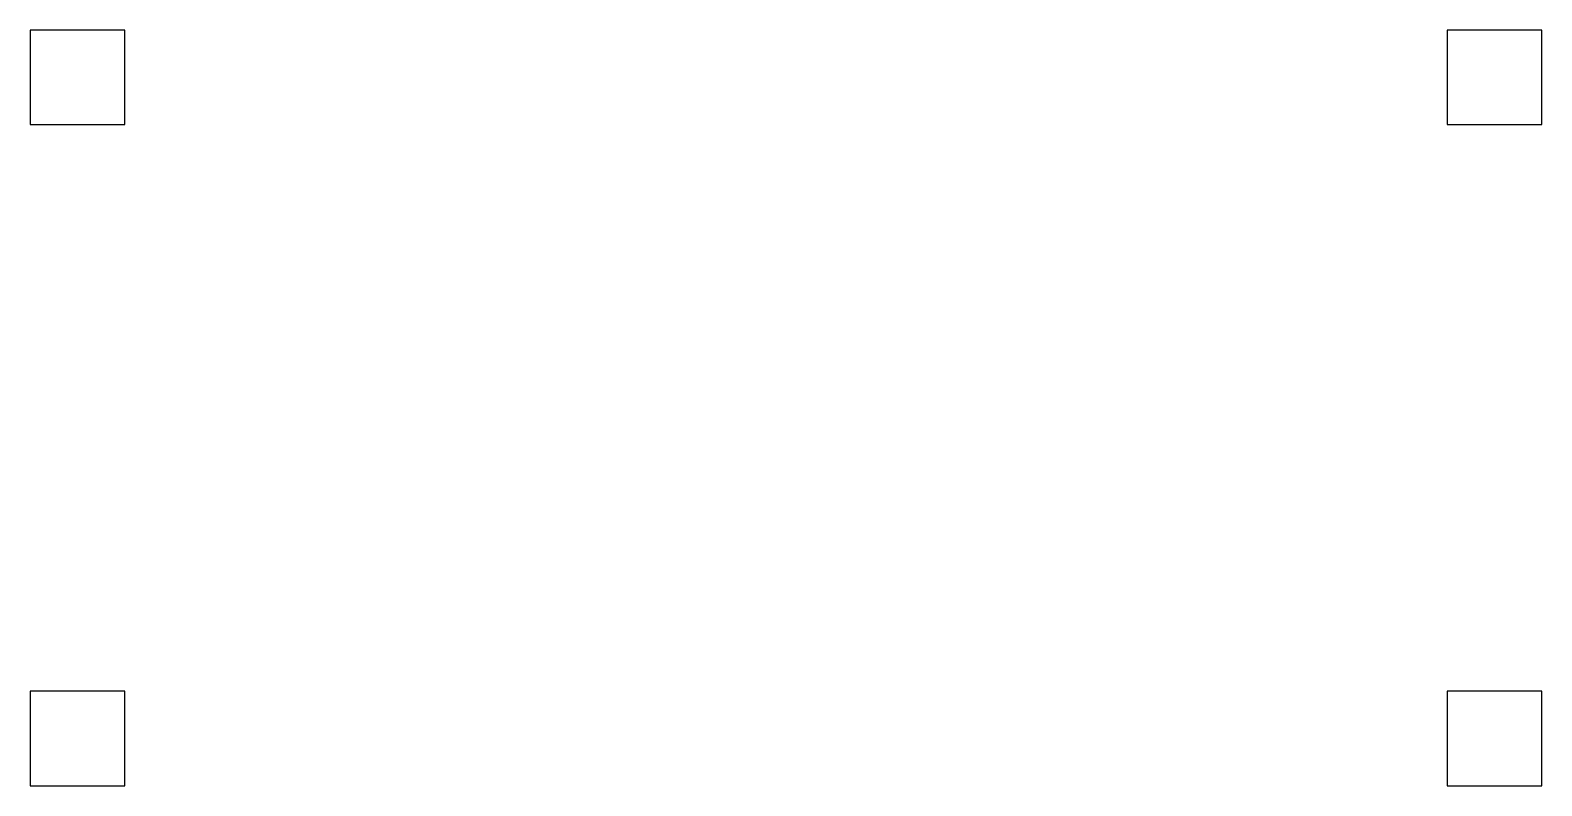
# Model space of a CAD drawing. Header units: inches. Extents: x -7295 to -5695, y 185 to 985.
import ezdxf

# ---------------------------------------------------------------- set-up
doc = ezdxf.new("R2010")
doc.units = ezdxf.units.IN
doc.header["$MEASUREMENT"] = 0

msp = doc.modelspace()

# ---------------------------------------------------------------- linework, layer by layer
for points in [[(-7195.5, 984.9), (-7295.5, 984.9), (-7295.5, 884.9), (-7195.5, 884.9)], [(-5695.5, 984.9), (-5795.5, 984.9), (-5795.5, 884.9), (-5695.5, 884.9)], [(-7195.5, 284.9), (-7295.5, 284.9), (-7295.5, 184.9), (-7195.5, 184.9)], [(-5695.5, 284.9), (-5795.5, 284.9), (-5795.5, 184.9), (-5695.5, 184.9)]]:
    msp.add_lwpolyline(points, close=True)

doc.saveas('drawing.dxf')
